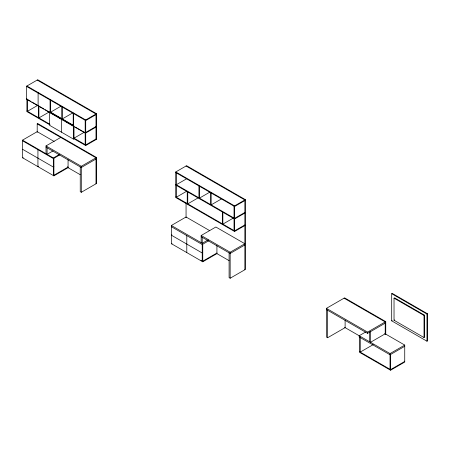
<?xml version="1.0" encoding="UTF-8"?>
<svg xmlns="http://www.w3.org/2000/svg" width="450" height="450" viewBox="0 0 450 450"><rect width="100%" height="100%" fill="white"/><g stroke="black" fill="none" stroke-linecap="round" stroke-linejoin="round"><path stroke-width="0.67" d="M85.708 132.756L85.179 133.059L26.381 99.112L26.381 86.316L37.727 79.768L96.525 113.709L96.525 139.303L85.708 145.553L73.581 138.549M26.381 99.112L26.91 98.809M38.638 92.784L38.109 93.088L38.109 105.885L38.638 105.581M37.727 105.356L27.439 111.296L27.439 99.416M49.191 111.977L38.902 117.917L38.902 106.037M50.602 112.179L60.891 106.239M37.198 132.289L37.198 123.857L37.727 123.553L96.525 157.5L96.525 183.499L81.298 192.291L80.241 191.678L80.241 166.899M68.068 159.604L68.068 167.681L53.899 175.86L22.5 157.731L22.5 140.153L37.198 131.664L54.146 141.452M62.038 119.087L61.509 119.396L61.509 132.193M72.591 112.995L62.303 118.935L62.303 107.055M73.744 113.051L73.215 113.355L73.215 126.152L73.744 125.848M96.525 113.709L85.179 120.263L85.179 144.636M95.996 114.626L85.708 120.566L26.381 86.316M46.018 153.731L46.018 145.924L60.716 137.436M74.002 138.184L84.291 132.244M52.959 150.947L47.076 154.339L47.076 147.757M49.545 112.489L49.545 125.286L73.474 139.095L74.002 138.791L74.002 125.994M95.996 126.506L85.708 132.446L85.179 132.142M85.708 133.059L95.996 127.119M38.464 166.337L37.935 166.646L37.935 149.67M22.5 140.153L53.37 157.972L59.248 154.575M59.833 154.851L53.37 158.586L22.5 140.76M95.996 138.999L85.708 144.939L73.474 137.874M53.899 166.764L53.37 167.068L22.5 149.248M46.018 145.924L81.298 166.292L96.525 157.5M95.996 159.024L81.298 167.513L46.018 147.144M245.385 225.248L234.562 231.491L175.77 197.544L175.77 171.956L186.587 165.707L245.385 199.654L245.385 269.443L230.158 278.235L229.095 277.622L229.095 252.844M186.587 178.813L176.299 184.753L176.299 172.873M186.587 191.301L176.299 197.241L176.299 185.361M198.051 197.921L187.763 203.861L187.763 191.981M209.751 192.184L199.463 198.124L199.463 186.244M216.922 245.542L216.922 253.62L202.759 261.804L171.36 243.675L171.36 225.484L186.058 216.996L209.661 230.625M171.889 226.401L171.36 226.704L202.224 244.524L208.693 240.789M221.451 198.939L211.162 204.879L211.162 192.999M171.889 234.883L171.36 235.192L202.224 253.013L202.759 252.709M175.77 171.956L234.562 205.898L245.385 199.654M244.856 200.571L234.562 206.511L175.77 172.564M171.36 243.675L171.889 243.371L171.889 243.979M201.167 235.496L215.865 227.014L244.856 243.748L230.158 252.231L201.167 235.496L201.167 242.691M233.151 218.183L222.857 224.123L222.857 212.243M244.856 212.451L234.562 218.391L175.77 184.444M244.856 213.064L234.562 219.004L175.77 185.057M208.108 239.912L202.224 243.304L171.36 225.484M244.856 224.944L234.562 230.884L175.77 196.937M216.922 253.013L202.224 261.495L202.224 237.33M244.856 244.969L230.158 253.457L201.167 236.717M385.211 323.156L367.577 333.338L326.419 309.577L326.419 308.351L344.588 297.866L385.746 321.626L385.746 334.676M391.691 293.698L392.22 293.389L427.5 313.757L427.5 340.914L426.971 341.218L391.691 320.85L391.691 293.698L426.971 314.061L427.5 313.757M394.031 298.17L394.56 297.866L424.547 315.18L424.547 337.241L424.018 337.545L394.031 320.237L394.031 298.17L424.018 315.484L424.547 315.18M327.594 337.748L327.594 310.118L326.537 309.504L326.537 337.134L327.594 337.748L345.116 327.634L345.116 320.034M365.636 332.016L359.168 335.745L359.168 336.971L390.037 354.791L404.736 346.303L404.207 345.999M326.419 308.351L367.577 332.117L385.746 321.626M391.691 320.85L392.22 320.546M394.031 320.237L394.56 319.928M385.211 333.81L370.519 342.298L370.519 331.639M373.213 344.61L360.225 352.108L360.225 336.971M344.661 327.369L390.037 353.571L404.736 345.082L404.736 362.053L390.566 370.232L359.696 352.412L359.696 336.662M37.198 80.072L95.996 114.019L95.996 139.612M186.058 166.016L244.856 199.958L244.856 269.747M26.91 86.012L85.708 119.959L85.708 145.553M49.944 111.802L73.581 125.449M50.074 112.179L73.401 125.651M30.544 101.211L26.91 99.112L26.91 111.606L49.944 124.903M31.759 101.914L43.881 108.911M45.096 109.614L51.154 113.113M52.369 113.811L56.61 116.263M57.825 116.961L64.491 120.808M65.706 121.511L69.947 123.958M71.156 124.661L72.371 125.359M75.403 127.108L85.101 132.711M26.91 110.992L49.944 124.29M344.059 298.17L385.211 321.93L385.211 334.299M37.198 123.857L95.996 157.804L95.996 183.803M384.761 333.551L404.736 345.082M67.539 166.764L68.068 167.068L53.37 175.556L53.37 157.972M404.207 361.136L404.736 361.446L390.566 369.624L359.696 351.804M67.506 167.355L80.235 174.707M216.973 253.648L229.095 260.646M38.199 166.185L38.728 166.489M200.976 260.162L202.759 261.191M426.971 314.061L426.971 341.218M424.018 315.484L424.018 337.545M390.566 354.488L390.566 370.232M390.037 353.571L390.037 369.321M369.456 331.695L369.456 341.685M367.577 332.117L367.577 333.338M234.562 205.898L234.562 231.491M234.034 206.207L234.034 218.087M234.034 218.694L234.034 230.574M230.158 252.231L230.158 278.235M222.328 211.939L222.328 223.819M210.634 192.696L210.634 204.576M202.759 244.221L202.759 261.804M198.934 185.94L198.934 197.82M187.234 191.678L187.234 203.558M186.795 235.614L186.795 252.585M186.058 203.001L186.058 217.654M81.298 166.292L81.298 192.291M73.474 113.507L73.474 125.387M73.474 126.304L73.474 139.095M61.774 106.751L61.774 118.631M53.899 158.276L53.899 175.86M38.374 105.733L38.374 117.613M23.029 157.427L23.029 158.04M50.602 99.692L50.074 99.996L50.074 112.793L50.602 112.489L50.602 99.692"/></g></svg>
